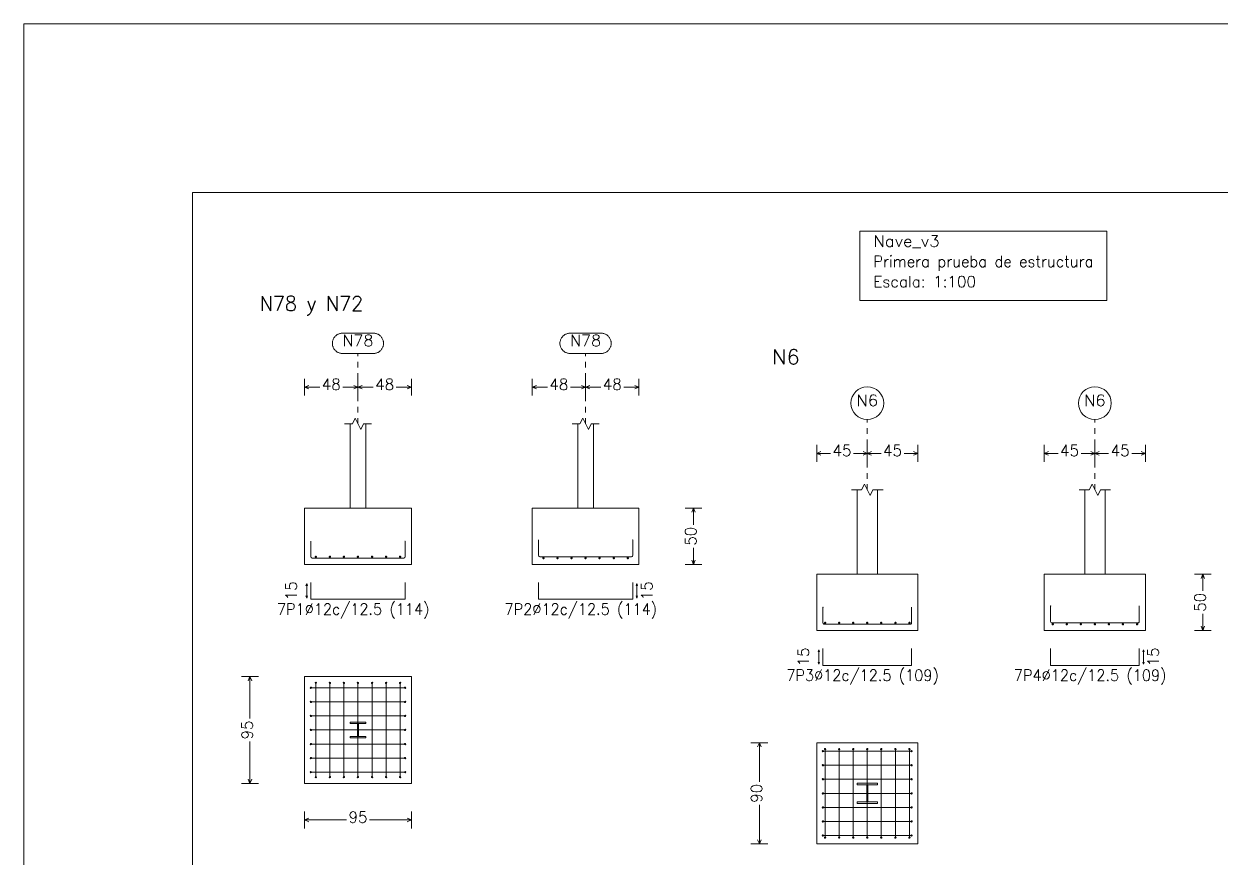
# Model space of a CAD drawing. Header units: millimetres. Extents: x 0 to 42, y 68.4 to 98.1.
# Drawn here: x 0 to 21.31, y 83.26 to 98.09 of the extents above; entities that cross this region are included whole.
import ezdxf
from ezdxf.enums import TextEntityAlignment as Align

# ---------------------------------------------------------------- set-up
doc = ezdxf.new("R2010")
doc.units = ezdxf.units.MM
doc.linetypes.add('CYPE_PUNTO', pattern=[0.075, 0, -0.075])
for name, color, linetype, lineweight in [('CIM_COTAS', 2, 'Continuous', 0), ('CIM_DIB_ARMADOS', 4, 'Continuous', 0), ('CIM_GEOMETRIA', 2, 'Continuous', 0), ('CIM_REFEREN', 2, 'Continuous', 0), ('CIM_TXT_ARMADOS', 3, 'Continuous', 0), ('RECUAD_LIMITES', 2, 'Continuous', 0), ('RECUAD_MARCO', 1, 'Continuous', 20), ('TABLAS', 1, 'Continuous', 9)]:
    doc.layers.add(name, color=color, linetype=linetype, lineweight=lineweight)
doc.styles.add('CYPETXT', font='', dxfattribs={"height": 0.2})
doc.styles.get('CYPETXT').set_extended_font_data('romans')

msp = doc.modelspace()

# ---------------------------------------------------------------- hatches: boundary and pattern name
at = {"layer": 'CIM_DIB_ARMADOS'}
h = msp.add_hatch(color=256, dxfattribs=at)
edge = h.paths.add_edge_path(flags=0)
edge.add_arc((5.107, 88.895), 0.0016, 0, 360)
h = msp.add_hatch(color=256, dxfattribs=at)
edge = h.paths.add_edge_path(flags=0)
edge.add_arc((6.783, 88.895), 0.0016, 0, 360)
h = msp.add_hatch(color=256, dxfattribs=at)
edge = h.paths.add_edge_path(flags=0)
edge.add_arc((9.158, 88.919), 0.0016, 0, 360)
h = msp.add_hatch(color=256, dxfattribs=at)
edge = h.paths.add_edge_path(flags=0)
edge.add_arc((10.834, 88.919), 0.0016, 0, 360)
h = msp.add_hatch(color=256, dxfattribs=at)
edge = h.paths.add_edge_path(flags=0)
edge.add_arc((14.221, 87.718), 0.0016, 0, 360)
h = msp.add_hatch(color=256, dxfattribs=at)
edge = h.paths.add_edge_path(flags=0)
edge.add_arc((15.797, 87.718), 0.0016, 0, 360)
h = msp.add_hatch(color=256, dxfattribs=at)
edge = h.paths.add_edge_path(flags=0)
edge.add_arc((18.272, 87.742), 0.0016, 0, 360)
h = msp.add_hatch(color=256, dxfattribs=at)
edge = h.paths.add_edge_path(flags=0)
edge.add_arc((19.848, 87.742), 0.0016, 0, 360)
h = msp.add_hatch(color=256, dxfattribs=at)
edge = h.paths.add_edge_path(flags=0)
edge.add_arc((5.107, 86.287), 0.0016, 0, 360)
h = msp.add_hatch(color=256, dxfattribs=at)
edge = h.paths.add_edge_path(flags=0)
edge.add_arc((5.195, 86.375), 0.0016, 0, 360)
h = msp.add_hatch(color=256, dxfattribs=at)
edge = h.paths.add_edge_path(flags=0)
edge.add_arc((5.445, 86.375), 0.0016, 0, 360)
h = msp.add_hatch(color=256, dxfattribs=at)
edge = h.paths.add_edge_path(flags=0)
edge.add_arc((5.695, 86.375), 0.0016, 0, 360)
h = msp.add_hatch(color=256, dxfattribs=at)
edge = h.paths.add_edge_path(flags=0)
edge.add_arc((5.945, 86.375), 0.0016, 0, 360)
h = msp.add_hatch(color=256, dxfattribs=at)
edge = h.paths.add_edge_path(flags=0)
edge.add_arc((6.195, 86.375), 0.0016, 0, 360)
h = msp.add_hatch(color=256, dxfattribs=at)
edge = h.paths.add_edge_path(flags=0)
edge.add_arc((6.445, 86.375), 0.0016, 0, 360)
h = msp.add_hatch(color=256, dxfattribs=at)
edge = h.paths.add_edge_path(flags=0)
edge.add_arc((6.695, 86.375), 0.0016, 0, 360)
h = msp.add_hatch(color=256, dxfattribs=at)
edge = h.paths.add_edge_path(flags=0)
edge.add_arc((6.783, 86.287), 0.0016, 0, 360)
h = msp.add_hatch(color=256, dxfattribs=at)
edge = h.paths.add_edge_path(flags=0)
edge.add_arc((5.107, 86.037), 0.0016, 0, 360)
h = msp.add_hatch(color=256, dxfattribs=at)
edge = h.paths.add_edge_path(flags=0)
edge.add_arc((6.783, 86.037), 0.0016, 0, 360)
h = msp.add_hatch(color=256, dxfattribs=at)
edge = h.paths.add_edge_path(flags=0)
edge.add_arc((5.107, 85.787), 0.0016, 0, 360)
h = msp.add_hatch(color=256, dxfattribs=at)
edge = h.paths.add_edge_path(flags=0)
edge.add_arc((6.783, 85.787), 0.0016, 0, 360)
h = msp.add_hatch(color=256, dxfattribs=at)
edge = h.paths.add_edge_path(flags=0)
edge.add_arc((5.107, 85.537), 0.0016, 0, 360)
h = msp.add_hatch(color=256, dxfattribs=at)
edge = h.paths.add_edge_path(flags=0)
edge.add_arc((6.783, 85.537), 0.0016, 0, 360)
h = msp.add_hatch(color=256, dxfattribs=at)
edge = h.paths.add_edge_path(flags=0)
edge.add_arc((5.107, 85.287), 0.0016, 0, 360)
h = msp.add_hatch(color=256, dxfattribs=at)
edge = h.paths.add_edge_path(flags=0)
edge.add_arc((6.783, 85.287), 0.0016, 0, 360)
h = msp.add_hatch(color=256, dxfattribs=at)
edge = h.paths.add_edge_path(flags=0)
edge.add_arc((5.107, 85.037), 0.0016, 0, 360)
h = msp.add_hatch(color=256, dxfattribs=at)
edge = h.paths.add_edge_path(flags=0)
edge.add_arc((6.783, 85.037), 0.0016, 0, 360)
h = msp.add_hatch(color=256, dxfattribs=at)
edge = h.paths.add_edge_path(flags=0)
edge.add_arc((14.221, 85.16), 0.0016, 0, 360)
h = msp.add_hatch(color=256, dxfattribs=at)
edge = h.paths.add_edge_path(flags=0)
edge.add_arc((14.259, 85.198), 0.0016, 0, 360)
h = msp.add_hatch(color=256, dxfattribs=at)
edge = h.paths.add_edge_path(flags=0)
edge.add_arc((14.509, 85.198), 0.0016, 0, 360)
h = msp.add_hatch(color=256, dxfattribs=at)
edge = h.paths.add_edge_path(flags=0)
edge.add_arc((14.759, 85.198), 0.0016, 0, 360)
h = msp.add_hatch(color=256, dxfattribs=at)
edge = h.paths.add_edge_path(flags=0)
edge.add_arc((15.009, 85.198), 0.0016, 0, 360)
h = msp.add_hatch(color=256, dxfattribs=at)
edge = h.paths.add_edge_path(flags=0)
edge.add_arc((15.259, 85.198), 0.0016, 0, 360)
h = msp.add_hatch(color=256, dxfattribs=at)
edge = h.paths.add_edge_path(flags=0)
edge.add_arc((15.509, 85.198), 0.0016, 0, 360)
h = msp.add_hatch(color=256, dxfattribs=at)
edge = h.paths.add_edge_path(flags=0)
edge.add_arc((15.759, 85.198), 0.0016, 0, 360)
h = msp.add_hatch(color=256, dxfattribs=at)
edge = h.paths.add_edge_path(flags=0)
edge.add_arc((15.797, 85.16), 0.0016, 0, 360)
h = msp.add_hatch(color=256, dxfattribs=at)
edge = h.paths.add_edge_path(flags=0)
edge.add_arc((14.221, 84.91), 0.0016, 0, 360)
h = msp.add_hatch(color=256, dxfattribs=at)
edge = h.paths.add_edge_path(flags=0)
edge.add_arc((15.797, 84.91), 0.0016, 0, 360)
h = msp.add_hatch(color=256, dxfattribs=at)
edge = h.paths.add_edge_path(flags=0)
edge.add_arc((5.107, 84.787), 0.0016, 0, 360)
h = msp.add_hatch(color=256, dxfattribs=at)
edge = h.paths.add_edge_path(flags=0)
edge.add_arc((5.195, 84.699), 0.0016, 0, 360)
h = msp.add_hatch(color=256, dxfattribs=at)
edge = h.paths.add_edge_path(flags=0)
edge.add_arc((5.445, 84.699), 0.0016, 0, 360)
h = msp.add_hatch(color=256, dxfattribs=at)
edge = h.paths.add_edge_path(flags=0)
edge.add_arc((5.695, 84.699), 0.0016, 0, 360)
h = msp.add_hatch(color=256, dxfattribs=at)
edge = h.paths.add_edge_path(flags=0)
edge.add_arc((5.945, 84.699), 0.0016, 0, 360)
h = msp.add_hatch(color=256, dxfattribs=at)
edge = h.paths.add_edge_path(flags=0)
edge.add_arc((6.195, 84.699), 0.0016, 0, 360)
h = msp.add_hatch(color=256, dxfattribs=at)
edge = h.paths.add_edge_path(flags=0)
edge.add_arc((6.445, 84.699), 0.0016, 0, 360)
h = msp.add_hatch(color=256, dxfattribs=at)
edge = h.paths.add_edge_path(flags=0)
edge.add_arc((6.695, 84.699), 0.0016, 0, 360)
h = msp.add_hatch(color=256, dxfattribs=at)
edge = h.paths.add_edge_path(flags=0)
edge.add_arc((6.783, 84.787), 0.0016, 0, 360)
h = msp.add_hatch(color=256, dxfattribs=at)
edge = h.paths.add_edge_path(flags=0)
edge.add_arc((14.221, 84.66), 0.0016, 0, 360)
h = msp.add_hatch(color=256, dxfattribs=at)
edge = h.paths.add_edge_path(flags=0)
edge.add_arc((15.797, 84.66), 0.0016, 0, 360)
h = msp.add_hatch(color=256, dxfattribs=at)
edge = h.paths.add_edge_path(flags=0)
edge.add_arc((14.221, 84.41), 0.0016, 0, 360)
h = msp.add_hatch(color=256, dxfattribs=at)
edge = h.paths.add_edge_path(flags=0)
edge.add_arc((15.797, 84.41), 0.0016, 0, 360)
h = msp.add_hatch(color=256, dxfattribs=at)
edge = h.paths.add_edge_path(flags=0)
edge.add_arc((14.221, 84.16), 0.0016, 0, 360)
h = msp.add_hatch(color=256, dxfattribs=at)
edge = h.paths.add_edge_path(flags=0)
edge.add_arc((15.797, 84.16), 0.0016, 0, 360)
h = msp.add_hatch(color=256, dxfattribs=at)
edge = h.paths.add_edge_path(flags=0)
edge.add_arc((14.221, 83.91), 0.0016, 0, 360)
h = msp.add_hatch(color=256, dxfattribs=at)
edge = h.paths.add_edge_path(flags=0)
edge.add_arc((15.797, 83.91), 0.0016, 0, 360)
h = msp.add_hatch(color=256, dxfattribs=at)
edge = h.paths.add_edge_path(flags=0)
edge.add_arc((14.221, 83.66), 0.0016, 0, 360)
h = msp.add_hatch(color=256, dxfattribs=at)
edge = h.paths.add_edge_path(flags=0)
edge.add_arc((14.259, 83.622), 0.0016, 0, 360)
h = msp.add_hatch(color=256, dxfattribs=at)
edge = h.paths.add_edge_path(flags=0)
edge.add_arc((14.509, 83.622), 0.0016, 0, 360)
h = msp.add_hatch(color=256, dxfattribs=at)
edge = h.paths.add_edge_path(flags=0)
edge.add_arc((14.759, 83.622), 0.0016, 0, 360)
h = msp.add_hatch(color=256, dxfattribs=at)
edge = h.paths.add_edge_path(flags=0)
edge.add_arc((15.009, 83.622), 0.0016, 0, 360)
h = msp.add_hatch(color=256, dxfattribs=at)
edge = h.paths.add_edge_path(flags=0)
edge.add_arc((15.259, 83.622), 0.0016, 0, 360)
h = msp.add_hatch(color=256, dxfattribs=at)
edge = h.paths.add_edge_path(flags=0)
edge.add_arc((15.509, 83.622), 0.0016, 0, 360)
h = msp.add_hatch(color=256, dxfattribs=at)
edge = h.paths.add_edge_path(flags=0)
edge.add_arc((15.759, 83.622), 0.0016, 0, 360)
h = msp.add_hatch(color=256, dxfattribs=at)
edge = h.paths.add_edge_path(flags=0)
edge.add_arc((15.797, 83.66), 0.0016, 0, 360)

# ---------------------------------------------------------------- linework, layer by layer
at = {"layer": 'CIM_COTAS', "linetype": 'CYPE_PUNTO'}
for p, q in [((5.945, 90.983), (5.945, 92.234)), ((9.996, 90.983), (9.996, 92.234)), ((15.009, 89.806), (15.009, 91.057)), ((19.06, 89.806), (19.06, 91.057))]:
    msp.add_line(p, q, dxfattribs=at)
at = {"layer": 'CIM_COTAS'}
for p, q in [((4.995, 91.484), (4.995, 91.784)), ((4.995, 91.634), (5.07, 91.664)), ((4.995, 91.634), (5.07, 91.604)), ((4.995, 91.634), (5.264, 91.634)), ((5.675, 91.634), (5.945, 91.634)), ((5.945, 91.634), (5.87, 91.664)), ((5.945, 91.634), (5.87, 91.604)), ((5.945, 91.484), (5.945, 91.784)), ((5.945, 91.484), (5.945, 91.784)), ((5.945, 91.634), (6.02, 91.664)), ((5.945, 91.634), (6.02, 91.604)), ((5.945, 91.634), (6.214, 91.634)), ((6.625, 91.634), (6.895, 91.634)), ((6.895, 91.634), (6.82, 91.664)), ((6.895, 91.634), (6.82, 91.604)), ((6.895, 91.484), (6.895, 91.784)), ((9.046, 91.484), (9.046, 91.784)), ((9.046, 91.634), (9.121, 91.664)), ((9.046, 91.634), (9.121, 91.604)), ((9.046, 91.634), (9.315, 91.634)), ((9.726, 91.634), (9.996, 91.634)), ((9.996, 91.634), (9.921, 91.664)), ((9.996, 91.634), (9.921, 91.604)), ((9.996, 91.484), (9.996, 91.784)), ((9.996, 91.484), (9.996, 91.784)), ((9.996, 91.634), (10.071, 91.664)), ((9.996, 91.634), (10.071, 91.604)), ((9.996, 91.634), (10.265, 91.634)), ((10.676, 91.634), (10.946, 91.634)), ((10.946, 91.634), (10.871, 91.664)), ((10.946, 91.634), (10.871, 91.604)), ((10.946, 91.484), (10.946, 91.784)), ((14.109, 90.307), (14.109, 90.607)), ((15.009, 90.307), (15.009, 90.607)), ((15.009, 90.307), (15.009, 90.607)), ((15.909, 90.307), (15.909, 90.607)), ((18.16, 90.307), (18.16, 90.607)), ((19.06, 90.307), (19.06, 90.607)), ((19.06, 90.307), (19.06, 90.607)), ((19.96, 90.307), (19.96, 90.607)), ((14.109, 90.457), (14.184, 90.487)), ((14.109, 90.457), (14.184, 90.427)), ((14.109, 90.457), (14.354, 90.457)), ((14.765, 90.457), (15.009, 90.457)), ((15.009, 90.457), (14.934, 90.487)), ((15.009, 90.457), (14.934, 90.427)), ((15.009, 90.457), (15.084, 90.487)), ((15.009, 90.457), (15.084, 90.427)), ((15.009, 90.457), (15.254, 90.457)), ((15.665, 90.457), (15.909, 90.457)), ((15.909, 90.457), (15.834, 90.487)), ((15.909, 90.457), (15.834, 90.427)), ((18.16, 90.457), (18.235, 90.487)), ((18.16, 90.457), (18.235, 90.427)), ((18.16, 90.457), (18.405, 90.457)), ((18.816, 90.457), (19.06, 90.457)), ((19.06, 90.457), (18.985, 90.487)), ((19.06, 90.457), (18.985, 90.427)), ((19.06, 90.457), (19.135, 90.487)), ((19.06, 90.457), (19.135, 90.427)), ((19.06, 90.457), (19.305, 90.457)), ((19.716, 90.457), (19.96, 90.457)), ((19.96, 90.457), (19.885, 90.487)), ((19.96, 90.457), (19.885, 90.427)), ((11.767, 89.483), (12.067, 89.483)), ((11.917, 89.483), (11.887, 89.408)), ((11.917, 89.483), (11.947, 89.408)), ((11.917, 89.188), (11.917, 89.483)), ((11.917, 88.483), (11.917, 88.777)), ((11.767, 88.483), (12.067, 88.483)), ((11.917, 88.483), (11.887, 88.558)), ((11.917, 88.483), (11.947, 88.558)), ((20.832, 88.306), (21.132, 88.306)), ((20.982, 88.306), (20.952, 88.231)), ((20.982, 88.306), (21.012, 88.231)), ((20.982, 88.011), (20.982, 88.306)), ((20.982, 87.306), (20.982, 87.6)), ((20.982, 87.306), (20.952, 87.381)), ((20.982, 87.306), (21.012, 87.381)), ((20.832, 87.306), (21.132, 87.306)), ((3.873, 86.487), (4.173, 86.487)), ((4.023, 86.487), (3.993, 86.412)), ((4.023, 86.487), (4.053, 86.412)), ((4.023, 85.742), (4.023, 86.487)), ((4.023, 84.587), (4.023, 85.331)), ((12.938, 85.31), (13.238, 85.31)), ((13.088, 85.31), (13.058, 85.235)), ((13.088, 85.31), (13.118, 85.235)), ((13.088, 84.615), (13.088, 85.31)), ((3.873, 84.587), (4.173, 84.587)), ((4.023, 84.587), (3.993, 84.662)), ((4.023, 84.587), (4.053, 84.662)), ((13.088, 83.51), (13.088, 84.204)), ((4.995, 83.786), (4.995, 84.086)), ((4.995, 83.936), (5.07, 83.966)), ((6.895, 83.936), (6.82, 83.966)), ((6.895, 83.786), (6.895, 84.086)), ((4.995, 83.936), (5.07, 83.906)), ((4.995, 83.936), (5.739, 83.936)), ((6.15, 83.936), (6.895, 83.936)), ((6.895, 83.936), (6.82, 83.906)), ((13.088, 83.51), (13.058, 83.585)), ((13.088, 83.51), (13.118, 83.585)), ((12.938, 83.51), (13.238, 83.51))]:
    msp.add_line(p, q, dxfattribs=at)
for points in [[(6.221, 92.594), (6.233, 92.593), (6.245, 92.592), (6.256, 92.59), (6.268, 92.587), (6.28, 92.584), (6.291, 92.579), (6.302, 92.574), (6.312, 92.568), (6.322, 92.562), (6.332, 92.555), (6.341, 92.547), (6.35, 92.539), (6.358, 92.53), (6.365, 92.52), (6.372, 92.51), (6.378, 92.5), (6.384, 92.489), (6.389, 92.478), (6.392, 92.467), (6.396, 92.455), (6.398, 92.444), (6.4, 92.432), (6.4, 92.42), (6.4, 92.408), (6.4, 92.396), (6.398, 92.384), (6.396, 92.372), (6.392, 92.36), (6.389, 92.349), (6.384, 92.338), (6.378, 92.327), (6.372, 92.317), (6.365, 92.307), (6.358, 92.297), (6.35, 92.288), (6.341, 92.28), (6.332, 92.272), (6.322, 92.265), (6.312, 92.259), (6.302, 92.253), (6.291, 92.248), (6.28, 92.244), (6.268, 92.24), (6.256, 92.237), (6.245, 92.235), (6.233, 92.234), (6.221, 92.234), (5.669, 92.234), (5.657, 92.234), (5.645, 92.235), (5.633, 92.237), (5.621, 92.24), (5.609, 92.244), (5.598, 92.248), (5.587, 92.253), (5.577, 92.259), (5.567, 92.265), (5.557, 92.272), (5.548, 92.28), (5.539, 92.288), (5.531, 92.297), (5.524, 92.307), (5.517, 92.317), (5.511, 92.327), (5.505, 92.338), (5.501, 92.349), (5.497, 92.36), (5.493, 92.372), (5.491, 92.384), (5.489, 92.396), (5.489, 92.408), (5.489, 92.42), (5.489, 92.432), (5.491, 92.444), (5.493, 92.455), (5.497, 92.467), (5.501, 92.478), (5.505, 92.489), (5.511, 92.5), (5.517, 92.51), (5.524, 92.52), (5.531, 92.53), (5.539, 92.539), (5.548, 92.547), (5.557, 92.555), (5.567, 92.562), (5.577, 92.568), (5.587, 92.574), (5.598, 92.579), (5.609, 92.584), (5.621, 92.587), (5.633, 92.59), (5.645, 92.592), (5.657, 92.593), (5.669, 92.594), (6.221, 92.594)], [(10.272, 92.594), (10.284, 92.593), (10.296, 92.592), (10.307, 92.59), (10.319, 92.587), (10.331, 92.584), (10.342, 92.579), (10.353, 92.574), (10.363, 92.568), (10.373, 92.562), (10.383, 92.555), (10.392, 92.547), (10.401, 92.539), (10.409, 92.53), (10.416, 92.52), (10.423, 92.51), (10.429, 92.5), (10.435, 92.489), (10.44, 92.478), (10.443, 92.467), (10.447, 92.455), (10.449, 92.444), (10.451, 92.432), (10.451, 92.42), (10.451, 92.408), (10.451, 92.396), (10.449, 92.384), (10.447, 92.372), (10.443, 92.36), (10.44, 92.349), (10.435, 92.338), (10.429, 92.327), (10.423, 92.317), (10.416, 92.307), (10.409, 92.297), (10.401, 92.288), (10.392, 92.28), (10.383, 92.272), (10.373, 92.265), (10.363, 92.259), (10.353, 92.253), (10.342, 92.248), (10.331, 92.244), (10.319, 92.24), (10.307, 92.237), (10.296, 92.235), (10.284, 92.234), (10.272, 92.234), (9.72, 92.234), (9.708, 92.234), (9.696, 92.235), (9.684, 92.237), (9.672, 92.24), (9.66, 92.244), (9.649, 92.248), (9.638, 92.253), (9.628, 92.259), (9.618, 92.265), (9.608, 92.272), (9.599, 92.28), (9.59, 92.288), (9.582, 92.297), (9.575, 92.307), (9.568, 92.317), (9.562, 92.327), (9.556, 92.338), (9.552, 92.349), (9.548, 92.36), (9.544, 92.372), (9.542, 92.384), (9.54, 92.396), (9.54, 92.408), (9.54, 92.42), (9.54, 92.432), (9.542, 92.444), (9.544, 92.455), (9.548, 92.467), (9.552, 92.478), (9.556, 92.489), (9.562, 92.5), (9.568, 92.51), (9.575, 92.52), (9.582, 92.53), (9.59, 92.539), (9.599, 92.547), (9.608, 92.555), (9.618, 92.562), (9.628, 92.568), (9.638, 92.574), (9.649, 92.579), (9.66, 92.584), (9.672, 92.587), (9.684, 92.59), (9.696, 92.592), (9.708, 92.593), (9.72, 92.594), (10.272, 92.594)]]:
    msp.add_lwpolyline(points, close=True, dxfattribs=at)
for centre in [(15.009, 91.349), (19.06, 91.349)]:
    msp.add_circle(centre, 0.292, dxfattribs=at)
at = {"layer": 'CIM_DIB_ARMADOS'}
for p, q in [((5.195, 88.601), (5.195, 88.637)), ((5.445, 88.601), (5.445, 88.637)), ((5.695, 88.601), (5.695, 88.637)), ((5.945, 88.601), (5.945, 88.637)), ((6.195, 88.601), (6.195, 88.637)), ((6.445, 88.601), (6.445, 88.637)), ((6.695, 88.601), (6.695, 88.637)), ((5.177, 88.619), (5.213, 88.619)), ((5.427, 88.619), (5.463, 88.619)), ((5.677, 88.619), (5.713, 88.619)), ((5.927, 88.619), (5.963, 88.619)), ((6.177, 88.619), (6.213, 88.619)), ((6.427, 88.619), (6.463, 88.619)), ((6.677, 88.619), (6.713, 88.619)), ((9.228, 88.595), (9.264, 88.595)), ((9.246, 88.577), (9.246, 88.613)), ((9.478, 88.595), (9.514, 88.595)), ((9.496, 88.577), (9.496, 88.613)), ((9.728, 88.595), (9.764, 88.595)), ((9.746, 88.577), (9.746, 88.613)), ((9.978, 88.595), (10.014, 88.595)), ((9.996, 88.577), (9.996, 88.613)), ((10.228, 88.595), (10.264, 88.595)), ((10.246, 88.577), (10.246, 88.613)), ((10.478, 88.595), (10.514, 88.595)), ((10.496, 88.577), (10.496, 88.613)), ((10.728, 88.595), (10.764, 88.595)), ((10.746, 88.577), (10.746, 88.613)), ((14.241, 87.442), (14.277, 87.442)), ((14.259, 87.424), (14.259, 87.46)), ((14.491, 87.442), (14.527, 87.442)), ((14.509, 87.424), (14.509, 87.46)), ((14.741, 87.442), (14.777, 87.442)), ((14.759, 87.424), (14.759, 87.46)), ((14.991, 87.442), (15.027, 87.442)), ((15.009, 87.424), (15.009, 87.46)), ((15.241, 87.442), (15.277, 87.442)), ((15.259, 87.424), (15.259, 87.46)), ((15.491, 87.442), (15.527, 87.442)), ((15.509, 87.424), (15.509, 87.46)), ((15.741, 87.442), (15.777, 87.442)), ((15.759, 87.424), (15.759, 87.46)), ((18.292, 87.418), (18.328, 87.418)), ((18.31, 87.4), (18.31, 87.436)), ((18.542, 87.418), (18.578, 87.418)), ((18.56, 87.4), (18.56, 87.436)), ((18.792, 87.418), (18.828, 87.418)), ((18.81, 87.4), (18.81, 87.436)), ((19.042, 87.418), (19.078, 87.418)), ((19.06, 87.4), (19.06, 87.436)), ((19.292, 87.418), (19.328, 87.418)), ((19.31, 87.4), (19.31, 87.436)), ((19.542, 87.418), (19.578, 87.418)), ((19.56, 87.4), (19.56, 87.436)), ((19.792, 87.418), (19.828, 87.418)), ((19.81, 87.4), (19.81, 87.436))]:
    msp.add_line(p, q, dxfattribs=at)
for points in [[(5.107, 88.895), (5.107, 88.619), (5.11, 88.607), (5.119, 88.598), (5.131, 88.595), (6.759, 88.595), (6.771, 88.598), (6.779, 88.607), (6.783, 88.619), (6.783, 88.895)], [(10.834, 88.919), (10.834, 88.643), (10.83, 88.631), (10.822, 88.622), (10.81, 88.619), (9.182, 88.619), (9.17, 88.622), (9.161, 88.631), (9.158, 88.643), (9.158, 88.919)], [(5.107, 88.162), (5.107, 87.862), (6.783, 87.862), (6.783, 88.162)], [(10.834, 88.162), (10.834, 87.862), (9.158, 87.862), (9.158, 88.162)], [(14.221, 87.718), (14.221, 87.442), (14.224, 87.43), (14.233, 87.421), (14.245, 87.418), (15.773, 87.418), (15.785, 87.421), (15.794, 87.43), (15.797, 87.442), (15.797, 87.718)], [(19.848, 87.742), (19.848, 87.466), (19.845, 87.454), (19.836, 87.445), (19.824, 87.442), (18.296, 87.442), (18.284, 87.445), (18.275, 87.454), (18.272, 87.466), (18.272, 87.742)], [(14.221, 86.985), (14.221, 86.685), (15.797, 86.685), (15.797, 86.985)], [(19.848, 86.985), (19.848, 86.685), (18.272, 86.685), (18.272, 86.985)], [(5.195, 84.699), (5.195, 84.702), (5.195, 84.711), (5.195, 84.723), (5.195, 86.351), (5.195, 86.363), (5.195, 86.371), (5.195, 86.375)], [(5.445, 84.699), (5.445, 84.702), (5.445, 84.711), (5.445, 84.723), (5.445, 86.351), (5.445, 86.363), (5.445, 86.371), (5.445, 86.375)], [(5.695, 84.699), (5.695, 84.702), (5.695, 84.711), (5.695, 84.723), (5.695, 86.351), (5.695, 86.363), (5.695, 86.371), (5.695, 86.375)], [(5.945, 84.699), (5.945, 84.702), (5.945, 84.711), (5.945, 84.723), (5.945, 86.351), (5.945, 86.363), (5.945, 86.371), (5.945, 86.375)], [(6.195, 84.699), (6.195, 84.702), (6.195, 84.711), (6.195, 84.723), (6.195, 86.351), (6.195, 86.363), (6.195, 86.371), (6.195, 86.375)], [(6.445, 84.699), (6.445, 84.702), (6.445, 84.711), (6.445, 84.723), (6.445, 86.351), (6.445, 86.363), (6.445, 86.371), (6.445, 86.375)], [(6.695, 84.699), (6.695, 84.702), (6.695, 84.711), (6.695, 84.723), (6.695, 86.351), (6.695, 86.363), (6.695, 86.371), (6.695, 86.375)], [(5.107, 86.287), (5.11, 86.287), (5.119, 86.287), (5.131, 86.287), (6.759, 86.287), (6.771, 86.287), (6.779, 86.287), (6.783, 86.287)], [(5.107, 86.037), (5.11, 86.037), (5.119, 86.037), (5.131, 86.037), (6.759, 86.037), (6.771, 86.037), (6.779, 86.037), (6.783, 86.037)], [(5.107, 85.787), (5.11, 85.787), (5.119, 85.787), (5.131, 85.787), (6.759, 85.787), (6.771, 85.787), (6.779, 85.787), (6.783, 85.787)], [(5.107, 85.537), (5.11, 85.537), (5.119, 85.537), (5.131, 85.537), (6.759, 85.537), (6.771, 85.537), (6.779, 85.537), (6.783, 85.537)], [(5.107, 85.287), (5.11, 85.287), (5.119, 85.287), (5.131, 85.287), (6.759, 85.287), (6.771, 85.287), (6.779, 85.287), (6.783, 85.287)], [(5.107, 85.037), (5.11, 85.037), (5.119, 85.037), (5.131, 85.037), (6.759, 85.037), (6.771, 85.037), (6.779, 85.037), (6.783, 85.037)], [(14.221, 85.16), (14.224, 85.16), (14.233, 85.16), (14.245, 85.16), (15.773, 85.16), (15.785, 85.16), (15.794, 85.16), (15.797, 85.16)], [(14.259, 83.622), (14.259, 83.625), (14.259, 83.634), (14.259, 83.646), (14.259, 85.174), (14.259, 85.186), (14.259, 85.195), (14.259, 85.198)], [(14.509, 83.622), (14.509, 83.625), (14.509, 83.634), (14.509, 83.646), (14.509, 85.174), (14.509, 85.186), (14.509, 85.195), (14.509, 85.198)], [(14.759, 83.622), (14.759, 83.625), (14.759, 83.634), (14.759, 83.646), (14.759, 85.174), (14.759, 85.186), (14.759, 85.195), (14.759, 85.198)], [(15.009, 83.622), (15.009, 83.625), (15.009, 83.634), (15.009, 83.646), (15.009, 85.174), (15.009, 85.186), (15.009, 85.195), (15.009, 85.198)], [(15.259, 83.622), (15.259, 83.625), (15.259, 83.634), (15.259, 83.646), (15.259, 85.174), (15.259, 85.186), (15.259, 85.195), (15.259, 85.198)], [(15.509, 83.622), (15.509, 83.625), (15.509, 83.634), (15.509, 83.646), (15.509, 85.174), (15.509, 85.186), (15.509, 85.195), (15.509, 85.198)], [(15.759, 83.622), (15.759, 83.625), (15.759, 83.634), (15.759, 83.646), (15.759, 85.174), (15.759, 85.186), (15.759, 85.195), (15.759, 85.198)], [(14.221, 84.91), (14.224, 84.91), (14.233, 84.91), (14.245, 84.91), (15.773, 84.91), (15.785, 84.91), (15.794, 84.91), (15.797, 84.91)], [(5.107, 84.787), (5.11, 84.787), (5.119, 84.787), (5.131, 84.787), (6.759, 84.787), (6.771, 84.787), (6.779, 84.787), (6.783, 84.787)], [(14.221, 84.66), (14.224, 84.66), (14.233, 84.66), (14.245, 84.66), (15.773, 84.66), (15.785, 84.66), (15.794, 84.66), (15.797, 84.66)], [(14.221, 84.41), (14.224, 84.41), (14.233, 84.41), (14.245, 84.41), (15.773, 84.41), (15.785, 84.41), (15.794, 84.41), (15.797, 84.41)], [(14.221, 84.16), (14.224, 84.16), (14.233, 84.16), (14.245, 84.16), (15.773, 84.16), (15.785, 84.16), (15.794, 84.16), (15.797, 84.16)], [(14.221, 83.91), (14.224, 83.91), (14.233, 83.91), (14.245, 83.91), (15.773, 83.91), (15.785, 83.91), (15.794, 83.91), (15.797, 83.91)], [(14.221, 83.66), (14.224, 83.66), (14.233, 83.66), (14.245, 83.66), (15.773, 83.66), (15.785, 83.66), (15.794, 83.66), (15.797, 83.66)]]:
    msp.add_lwpolyline(points, dxfattribs=at)
for centre, radius in [((5.107, 88.895), 0.0016), ((6.783, 88.895), 0.0016), ((9.158, 88.919), 0.0016), ((10.834, 88.919), 0.0016), ((5.195, 88.619), 0.012), ((5.445, 88.619), 0.012), ((5.695, 88.619), 0.012), ((5.945, 88.619), 0.012), ((6.195, 88.619), 0.012), ((6.445, 88.619), 0.012), ((6.695, 88.619), 0.012), ((9.246, 88.595), 0.012), ((9.496, 88.595), 0.012), ((9.746, 88.595), 0.012), ((9.996, 88.595), 0.012), ((10.246, 88.595), 0.012), ((10.496, 88.595), 0.012), ((10.746, 88.595), 0.012), ((14.221, 87.718), 0.0016), ((15.797, 87.718), 0.0016), ((18.272, 87.742), 0.0016), ((19.848, 87.742), 0.0016), ((14.259, 87.442), 0.012), ((14.509, 87.442), 0.012), ((14.759, 87.442), 0.012), ((15.009, 87.442), 0.012), ((15.259, 87.442), 0.012), ((15.509, 87.442), 0.012), ((15.759, 87.442), 0.012), ((18.31, 87.418), 0.012), ((18.56, 87.418), 0.012), ((18.81, 87.418), 0.012), ((19.06, 87.418), 0.012), ((19.31, 87.418), 0.012), ((19.56, 87.418), 0.012), ((19.81, 87.418), 0.012), ((5.107, 86.287), 0.012), ((5.107, 86.287), 0.0016), ((5.195, 86.375), 0.012), ((5.195, 86.375), 0.0016), ((5.445, 86.375), 0.012), ((5.445, 86.375), 0.0016), ((5.695, 86.375), 0.012), ((5.695, 86.375), 0.0016), ((5.945, 86.375), 0.012), ((5.945, 86.375), 0.0016), ((6.195, 86.375), 0.012), ((6.195, 86.375), 0.0016), ((6.445, 86.375), 0.012), ((6.445, 86.375), 0.0016), ((6.695, 86.375), 0.012), ((6.695, 86.375), 0.0016), ((6.783, 86.287), 0.012), ((6.783, 86.287), 0.0016), ((5.107, 86.037), 0.012), ((5.107, 86.037), 0.0016), ((6.783, 86.037), 0.012), ((6.783, 86.037), 0.0016), ((5.107, 85.787), 0.012), ((5.107, 85.787), 0.0016), ((6.783, 85.787), 0.012), ((6.783, 85.787), 0.0016), ((5.107, 85.537), 0.012), ((5.107, 85.537), 0.0016), ((6.783, 85.537), 0.012), ((6.783, 85.537), 0.0016), ((5.107, 85.287), 0.012), ((5.107, 85.287), 0.0016), ((6.783, 85.287), 0.012), ((6.783, 85.287), 0.0016), ((5.107, 85.037), 0.012), ((5.107, 85.037), 0.0016), ((6.783, 85.037), 0.012), ((6.783, 85.037), 0.0016), ((14.221, 85.16), 0.012), ((14.221, 85.16), 0.0016), ((14.259, 85.198), 0.012), ((14.259, 85.198), 0.0016), ((14.509, 85.198), 0.012), ((14.509, 85.198), 0.0016), ((14.759, 85.198), 0.012), ((14.759, 85.198), 0.0016), ((15.009, 85.198), 0.012), ((15.009, 85.198), 0.0016), ((15.259, 85.198), 0.012), ((15.259, 85.198), 0.0016), ((15.509, 85.198), 0.012), ((15.509, 85.198), 0.0016), ((15.759, 85.198), 0.012), ((15.759, 85.198), 0.0016), ((15.797, 85.16), 0.012), ((15.797, 85.16), 0.0016), ((5.107, 84.787), 0.012), ((6.783, 84.787), 0.012), ((14.221, 84.91), 0.012), ((14.221, 84.91), 0.0016), ((15.797, 84.91), 0.012), ((15.797, 84.91), 0.0016), ((5.107, 84.787), 0.0016), ((5.195, 84.699), 0.012), ((5.195, 84.699), 0.0016), ((5.445, 84.699), 0.012), ((5.445, 84.699), 0.0016), ((5.695, 84.699), 0.012), ((5.695, 84.699), 0.0016), ((5.945, 84.699), 0.012), ((5.945, 84.699), 0.0016), ((6.195, 84.699), 0.012), ((6.195, 84.699), 0.0016), ((6.445, 84.699), 0.012), ((6.445, 84.699), 0.0016), ((6.695, 84.699), 0.012), ((6.695, 84.699), 0.0016), ((6.783, 84.787), 0.0016), ((14.221, 84.66), 0.012), ((14.221, 84.66), 0.0016), ((15.797, 84.66), 0.012), ((15.797, 84.66), 0.0016), ((14.221, 84.41), 0.012), ((14.221, 84.41), 0.0016), ((15.797, 84.41), 0.012), ((15.797, 84.41), 0.0016), ((14.221, 84.16), 0.012), ((14.221, 84.16), 0.0016), ((15.797, 84.16), 0.012), ((15.797, 84.16), 0.0016), ((14.221, 83.91), 0.012), ((14.221, 83.91), 0.0016), ((15.797, 83.91), 0.012), ((15.797, 83.91), 0.0016), ((14.221, 83.66), 0.012), ((14.221, 83.66), 0.0016), ((14.259, 83.622), 0.012), ((14.259, 83.622), 0.0016), ((14.509, 83.622), 0.012), ((14.509, 83.622), 0.0016), ((14.759, 83.622), 0.012), ((14.759, 83.622), 0.0016), ((15.009, 83.622), 0.012), ((15.009, 83.622), 0.0016), ((15.259, 83.622), 0.012), ((15.259, 83.622), 0.0016), ((15.509, 83.622), 0.012), ((15.509, 83.622), 0.0016), ((15.759, 83.622), 0.012), ((15.759, 83.622), 0.0016), ((15.797, 83.66), 0.012), ((15.797, 83.66), 0.0016)]:
    msp.add_circle(centre, radius, dxfattribs=at)
at = {"layer": 'CIM_GEOMETRIA'}
for p, q in [((5.805, 90.983), (5.805, 89.483)), ((6.085, 89.483), (6.085, 90.983)), ((10.136, 89.483), (10.136, 90.983)), ((14.829, 89.806), (14.829, 88.306)), ((15.189, 88.306), (15.189, 89.806)), ((19.24, 88.306), (19.24, 89.806)), ((4.995, 89.483), (6.895, 89.483)), ((4.995, 89.483), (4.995, 88.483)), ((6.085, 89.483), (5.805, 89.483)), ((5.805, 89.483), (5.938, 89.483)), ((6.085, 89.483), (5.952, 89.483)), ((6.895, 88.483), (6.895, 89.483)), ((9.046, 89.483), (10.946, 89.483)), ((9.046, 88.483), (9.046, 89.483)), ((10.136, 89.483), (9.856, 89.483)), ((10.946, 88.483), (10.946, 89.483)), ((6.895, 88.483), (4.995, 88.483)), ((10.946, 88.483), (9.046, 88.483)), ((14.109, 88.306), (15.909, 88.306)), ((14.109, 88.306), (14.109, 87.306)), ((15.189, 88.306), (14.829, 88.306)), ((14.829, 88.306), (15.001, 88.306)), ((15.189, 88.306), (15.018, 88.306)), ((15.909, 87.306), (15.909, 88.306)), ((18.16, 88.306), (19.96, 88.306)), ((18.16, 87.306), (18.16, 88.306)), ((19.24, 88.306), (18.88, 88.306)), ((19.96, 87.306), (19.96, 88.306)), ((15.909, 87.306), (14.109, 87.306)), ((19.96, 87.306), (18.16, 87.306))]:
    msp.add_line(p, q, dxfattribs=at)
for points in [[(5.705, 90.983), (5.845, 90.983), (5.895, 91.083), (5.995, 90.883), (6.045, 90.983), (6.185, 90.983)], [(9.756, 90.983), (9.896, 90.983), (9.946, 91.083), (10.046, 90.883), (10.096, 90.983), (10.236, 90.983)], [(10.136, 89.483), (10.112, 89.483), (9.88, 89.483), (9.856, 89.483), (9.856, 90.983)], [(14.729, 89.806), (14.909, 89.806), (14.959, 89.906), (15.059, 89.706), (15.109, 89.806), (15.289, 89.806)], [(18.78, 89.806), (18.96, 89.806), (19.01, 89.906), (19.11, 89.706), (19.16, 89.806), (19.34, 89.806)], [(19.24, 88.306), (19.212, 88.306), (18.908, 88.306), (18.88, 88.306), (18.88, 89.806)]]:
    msp.add_lwpolyline(points, dxfattribs=at)
for points in [[(4.995, 84.587), (6.895, 84.587), (6.895, 86.487), (4.995, 86.487), (4.995, 84.587)], [(5.805, 85.397), (6.085, 85.397), (6.085, 85.421), (5.952, 85.421), (5.952, 85.653), (6.085, 85.653), (6.085, 85.677), (5.805, 85.677), (5.805, 85.653), (5.938, 85.653), (5.938, 85.421), (5.805, 85.421), (5.805, 85.397)], [(14.109, 83.51), (15.909, 83.51), (15.909, 85.31), (14.109, 85.31), (14.109, 83.51)], [(14.829, 84.23), (15.189, 84.23), (15.189, 84.258), (15.018, 84.258), (15.018, 84.562), (15.189, 84.562), (15.189, 84.59), (14.829, 84.59), (14.829, 84.562), (15.001, 84.562), (15.001, 84.258), (14.829, 84.258), (14.829, 84.23)]]:
    msp.add_lwpolyline(points, close=True, dxfattribs=at)
at = {"layer": 'CIM_TXT_ARMADOS'}
for p, q in [((5.019, 88.101), (5.032, 88.141)), ((5.044, 88.101), (5.032, 88.141)), ((5.032, 88.141), (5.032, 87.882)), ((10.896, 88.101), (10.909, 88.141)), ((10.921, 88.101), (10.909, 88.141)), ((10.909, 88.141), (10.909, 87.882)), ((5.019, 87.922), (5.032, 87.882)), ((5.044, 87.922), (5.032, 87.882)), ((10.896, 87.922), (10.909, 87.882)), ((10.921, 87.922), (10.909, 87.882)), ((14.134, 86.925), (14.146, 86.965)), ((14.159, 86.925), (14.146, 86.965)), ((14.146, 86.965), (14.146, 86.705)), ((19.911, 86.925), (19.923, 86.965)), ((19.936, 86.925), (19.923, 86.965)), ((19.923, 86.965), (19.923, 86.705)), ((14.134, 86.745), (14.146, 86.705)), ((14.159, 86.745), (14.146, 86.705)), ((19.911, 86.745), (19.923, 86.705)), ((19.936, 86.745), (19.923, 86.705))]:
    msp.add_line(p, q, dxfattribs=at)
at = {"layer": 'RECUAD_LIMITES'}
msp.add_lwpolyline([(0, 68.394), (42, 68.394), (42, 98.094), (0, 98.094), (0, 68.394)], close=True, dxfattribs=at)
at = {"layer": 'RECUAD_MARCO'}
msp.add_lwpolyline([(3, 71.394), (39, 71.394), (39, 95.094), (3, 95.094), (3, 71.394)], close=True, dxfattribs=at)
at = {"layer": 'TABLAS'}
msp.add_lwpolyline([(14.876, 93.176), (19.274, 93.176), (19.274, 94.406), (14.876, 94.406), (14.876, 93.176)], close=True, dxfattribs=at)

# ---------------------------------------------------------------- texts
at = {"layer": 'CIM_COTAS', "style": 'CYPETXT'}
for s, width, p, p2 in [('N78', 0.925243, (5.669, 92.364), (6.221, 92.364)), ('N78', 0.925243, (9.72, 92.364), (10.272, 92.364)), ('48', 0.872274, (5.302, 91.584), (5.638, 91.584)), ('48', 0.872274, (6.252, 91.584), (6.588, 91.584)), ('48', 0.872274, (9.353, 91.584), (9.689, 91.584)), ('48', 0.872274, (10.303, 91.584), (10.639, 91.584)), ('N6', 0.950495, (14.817, 91.299), (15.201, 91.299)), ('N6', 0.950495, (18.868, 91.299), (19.252, 91.299)), ('45', 0.872274, (14.391, 90.407), (14.727, 90.407)), ('45', 0.872274, (15.291, 90.407), (15.627, 90.407)), ('45', 0.872274, (18.442, 90.407), (18.778, 90.407)), ('45', 0.872274, (19.342, 90.407), (19.678, 90.407)), ('95', 0.872274, (5.777, 83.886), (6.113, 83.886))]:
    msp.add_text(s, height=0.2, dxfattribs=dict(at, width=width)).set_placement(p, p2, align=Align.FIT)
at = {"layer": 'CIM_COTAS', "style": 'CYPETXT', "width": 0.872274}
for s, p, p2 in [('50', (11.967, 88.815), (11.967, 89.151)), ('50', (21.032, 87.638), (21.032, 87.974)), ('95', (4.073, 85.369), (4.073, 85.705)), ('90', (13.138, 84.242), (13.138, 84.578))]:
    msp.add_text(s, height=0.2, rotation=90, dxfattribs=at).set_placement(p, p2, align=Align.FIT)
at = {"layer": 'CIM_REFEREN', "style": 'CYPETXT'}
for s, width, p, p2 in [('N78 y N72', 0.809839, (4.194, 92.994), (6.038, 92.994)), ('N6', 0.950495, (13.308, 92.042), (13.807, 92.042))]:
    msp.add_text(s, height=0.26, dxfattribs=dict(at, width=width)).set_placement(p, p2, align=Align.FIT)
at = {"layer": 'CIM_TXT_ARMADOS', "style": 'CYPETXT', "width": 0.872274}
for p, p2 in [((4.857, 87.844), (4.857, 88.18)), ((11.184, 87.844), (11.184, 88.18)), ((13.971, 86.667), (13.971, 87.003)), ((20.198, 86.667), (20.198, 87.003))]:
    msp.add_text('15', height=0.2, rotation=90, dxfattribs=at).set_placement(p, p2, align=Align.FIT)
at = {"layer": 'CIM_TXT_ARMADOS', "style": 'CYPETXT', "width": 0.823426}
for s, p, p2 in [('7P1%%c12c/12.5 (114)', (4.503, 87.587), (7.218, 87.587)), ('7P2%%c12c/12.5 (114)', (8.554, 87.587), (11.269, 87.587)), ('7P3%%c12c/12.5 (109)', (13.568, 86.41), (16.283, 86.41)), ('7P4%%c12c/12.5 (109)', (17.619, 86.41), (20.334, 86.41))]:
    msp.add_text(s, height=0.2, dxfattribs=at).set_placement(p, p2, align=Align.FIT)
at = {"layer": 'TABLAS', "style": 'CYPETXT'}
for s, width, p, p2 in [('Nave_v3', 0.901739, (15.116, 94.131), (16.298, 94.131)), ('Primera prueba de estructura', 0.829206, (15.116, 93.771), (19.034, 93.771)), ('Escala: 1:100', 0.854937, (15.116, 93.411), (16.943, 93.411))]:
    msp.add_text(s, height=0.2, dxfattribs=dict(at, width=width)).set_placement(p, p2, align=Align.FIT)

doc.saveas('drawing.dxf')
